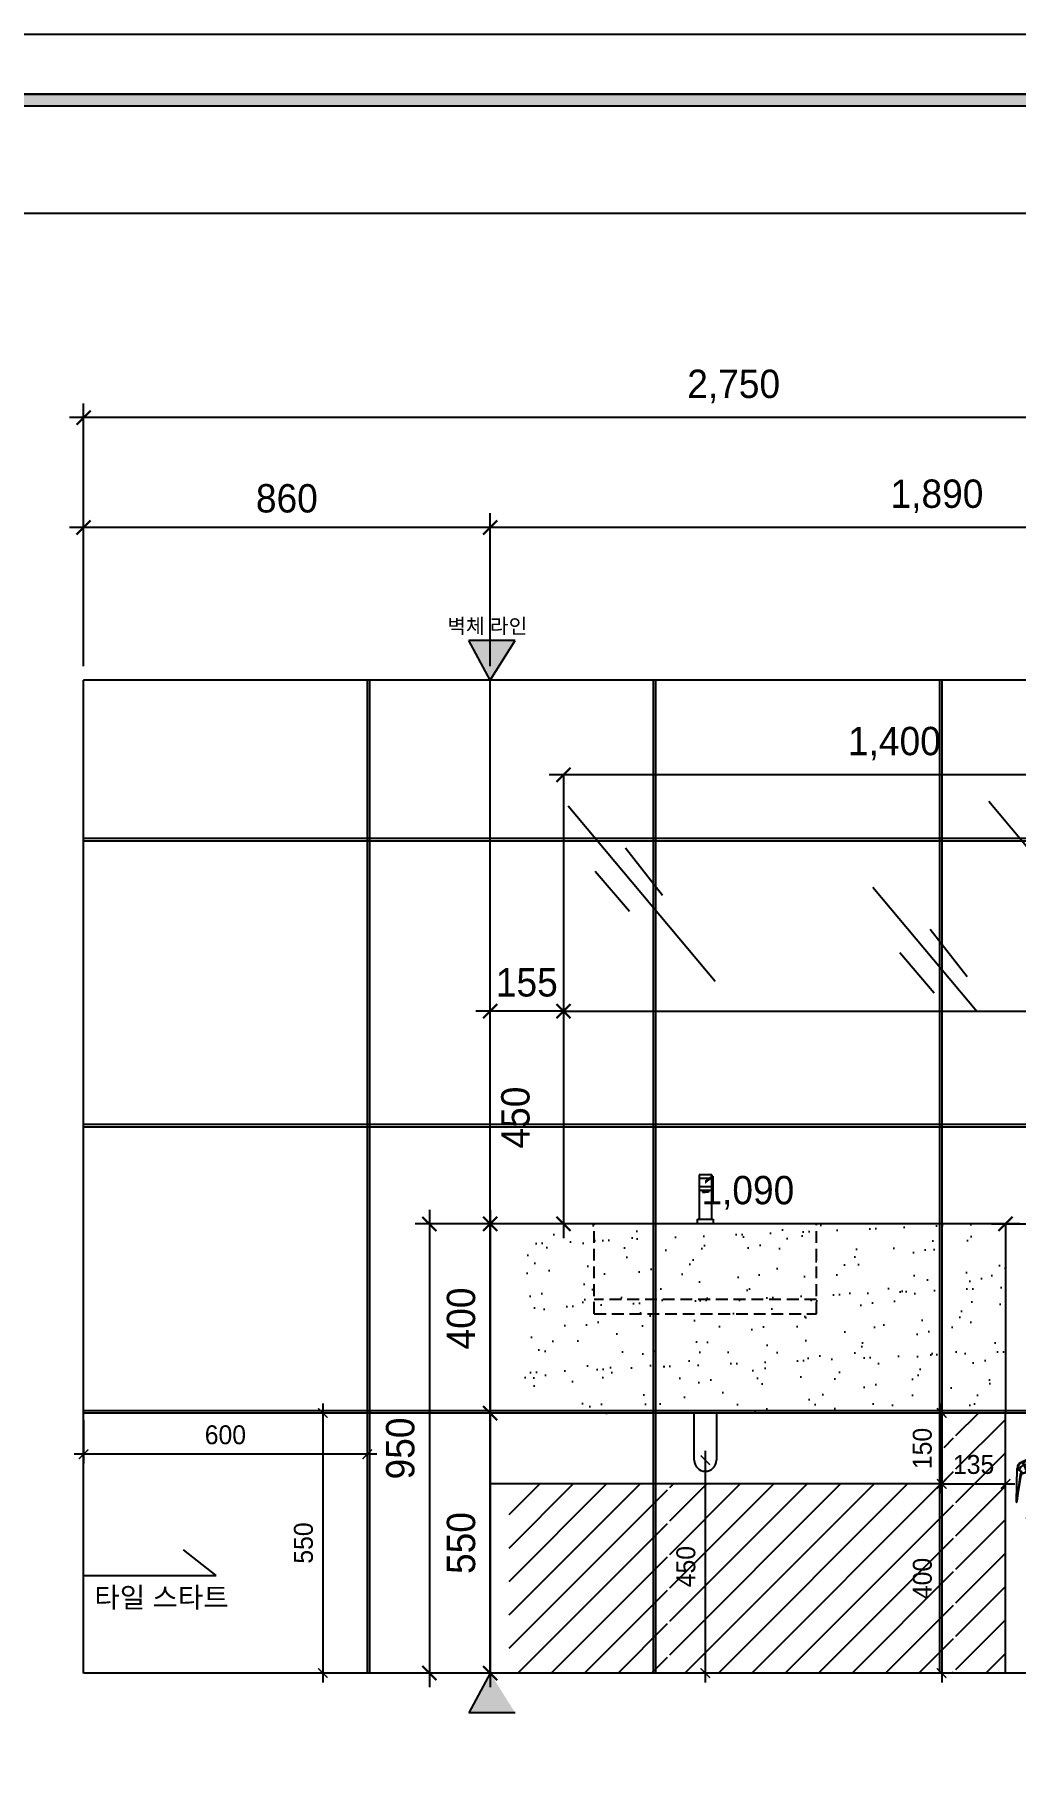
# Model space of a CAD drawing. Header units: millimetres. Extents: x 217202 to 745838, y -6815 to 171372.
# Drawn here: x 342157 to 344231, y 23371 to 27032 of the extents above; entities that cross this region are included whole.
import ezdxf
from ezdxf.enums import TextEntityAlignment as Align

# ---------------------------------------------------------------- set-up
doc = ezdxf.new("R2010")
doc.units = ezdxf.units.MM
doc.header["$PDMODE"] = 3
doc.linetypes.add('DASHED', pattern=[0.75, 0.5, -0.25])
doc.layers.get('DEFPOINTS').update_dxf_attribs({"color": 248})
for name, color, linetype in [('03-WAL NEW', 3, 'Continuous'), ('06-FUR', 6, 'Continuous'), ('C-WALL1', 2, 'Continuous'), ('CO-BATH', 6, 'Continuous'), ('FORM(YOURNAME)-1', 1, 'Continuous'), ('FORM(YOURNAME)-11', 1, 'Continuous'), ('TOILET-1', 6, 'Continuous')]:
    doc.layers.add(name, color=color, linetype=linetype)
doc.styles.add('HY 울릉도 L', font='')
doc.styles.add('YOURNAME', font='HY울릉도M.TTF')
doc.styles.add('코레일둥고', font='Korail_Round_Gothic_Medium.ttf')
doc.styles.get('HY 울릉도 L').set_extended_font_data('HY울릉도L')
doc.dimstyles.new('30', dxfattribs={"dimscale": 30, "dimtxt": 2, "dimasz": 1, "dimexe": 1, "dimexo": 1, "dimgap": 1, "dimtad": 1, "dimdec": 0, "dimrnd": 0.05, "dimdsep": 46, "dimlunit": 6, "dimtxsty": 'HY 울릉도 L', "dimblk": 'ARCHTICK', "dimcen": 2.5, "dimdle": 1, "dimclrd": 133, "dimclre": 133, "dimclrt": 30, "dimadec": 0, "dimazin": 0, "dimtfac": 1, "dimtdec": 0, "dimtix": 1, "dimtmove": 2, "dimatfit": 3, "dimldrblk": 'ARCHTICK', "dimfxl": 1, "dimlwd": -1, "dimlwe": -1, "dimarcsym": 0})

# ---------------------------------------------------------------- blocks, each defined once
blk = doc.blocks.new('FORM-ELEVATION')
at = {"layer": 'FORM(YOURNAME)-11'}
h = blk.add_hatch(color=256, dxfattribs=at)
h.dxf.hatch_style = 1
h.paths.add_polyline_path([(-10309, 35708), (71691, 35708), (71691, 35508), (-10309, 35508)])
h.paths.add_polyline_path([(-10309, -21492), (71691, -21492), (71691, -21692), (-10309, -21692)])
at = {"layer": 'DEFPOINTS', "color": 158}
for points in [[(-10309, -21692), (71691, -21692), (71691, 35708), (-10309, 35708)], [(-8309, 33708), (61071, 33708), (61071, -19692), (-8309, -19692)]]:
    blk.add_lwpolyline(points, close=True, dxfattribs=at)
at = {"layer": 'FORM(YOURNAME)-11', "color": 250}
blk.add_lwpolyline([(-11309, -22692), (72691, -22692), (72691, 36708), (-11309, 36708)], close=True, dxfattribs=at)
at = {"layer": 'FORM(YOURNAME)-11'}
blk.add_lwpolyline([(-10309, 35708), (71691, 35708), (71691, 35508), (-10309, 35508)], close=True, dxfattribs=at)
at = {"layer": 'FORM(YOURNAME)-11', "color": 3, "style": 'YOURNAME'}
for tag, height, p in [('1', 450, (71041, -1219)), ('2', 450, (71041, -1863)), ('3', 450, (71041, -3150)), ('4', 450, (71041, -5081)), ('5', 515, (71041, -7398)), ('6', 515, (71041, -9650)), ('7', 515, (71041, -11903)), ('8', 515, (71041, -14155)), ('9', 515, (71041, -16408)), ('10', 515, (66791, -18596)), ('11', 515, (71041, -18660)), ('12', 515, (66791, -20848)), ('13', 515, (71041, -20848))]:
    blk.add_attdef(tag, text='', height=height, dxfattribs=at).set_placement(p, align=Align.MIDDLE_RIGHT)
blk = doc.blocks.new('_ArchTick')
at = {"color": 0, "linetype": 'ByBlock', "const_width": 0.15}
blk.add_lwpolyline([(-0.5, -0.5), (0.5, 0.5)], dxfattribs=at)
blk = doc.blocks.new('*D733')
at = {"layer": '06-FUR', "color": 133, "transparency": 16777216}
for p, q in [((342260.1, 25696.2), (342260.1, 26019.4)), ((343120.1, 25696.2), (343120.1, 26019.4)), ((343150.1, 25989.4), (342230.1, 25989.4))]:
    blk.add_line(p, q, dxfattribs=at)
at = {"layer": 'DEFPOINTS', "color": 0, "transparency": 16777216}
for p in [(342260.1, 25989.4), (342260.1, 25666.2), (343120.1, 25666.2)]:
    blk.add_point(p, dxfattribs=at)
at = {"layer": '06-FUR', "color": 133, "transparency": 16777216, "xscale": 30, "yscale": 30, "zscale": 30, "rotation": 180}
blk.add_blockref('_ArchTick', (342260.1, 25989.4), dxfattribs=at)
at = {"layer": '06-FUR', "color": 133, "transparency": 16777216, "xscale": 30, "yscale": 30, "zscale": 30}
blk.add_blockref('_ArchTick', (343120.1, 25989.4), dxfattribs=at)
at = {"layer": '06-FUR', "color": 30, "transparency": 16777216, "insert": (342690.1, 26050.7), "char_height": 60, "attachment_point": 5, "style": 'HY 울릉도 L'}
blk.add_mtext('860', dxfattribs=at)
blk = doc.blocks.new('*D734')
at = {"layer": '06-FUR', "color": 133, "transparency": 16777216}
for p, q in [((343120.1, 25696.2), (343120.1, 26019.4)), ((345010.1, 25696.2), (345010.1, 26019.4)), ((345040.1, 25989.4), (343090.1, 25989.4))]:
    blk.add_line(p, q, dxfattribs=at)
at = {"layer": 'DEFPOINTS', "color": 0, "transparency": 16777216}
for p in [(343120.1, 25989.4), (343120.1, 25666.2), (345010.1, 25666.2)]:
    blk.add_point(p, dxfattribs=at)
at = {"layer": '06-FUR', "color": 133, "transparency": 16777216, "xscale": 30, "yscale": 30, "zscale": 30, "rotation": 180}
blk.add_blockref('_ArchTick', (343120.1, 25989.4), dxfattribs=at)
at = {"layer": '06-FUR', "color": 133, "transparency": 16777216, "xscale": 30, "yscale": 30, "zscale": 30}
blk.add_blockref('_ArchTick', (345010.1, 25989.4), dxfattribs=at)
at = {"layer": '06-FUR', "color": 30, "transparency": 16777216, "insert": (344065.1, 26055.3), "char_height": 60, "attachment_point": 5, "style": 'HY 울릉도 L'}
blk.add_mtext('1,890', dxfattribs=at)
blk = doc.blocks.new('*D735')
at = {"layer": '06-FUR', "color": 133, "transparency": 16777216}
for p, q in [((342260.1, 25696.2), (342260.1, 26251.7)), ((345010.1, 25696.2), (345010.1, 26251.7)), ((345040.1, 26221.7), (342230.1, 26221.7))]:
    blk.add_line(p, q, dxfattribs=at)
at = {"layer": 'DEFPOINTS', "color": 0, "transparency": 16777216}
for p in [(342260.1, 26221.7), (342260.1, 25666.2), (345010.1, 25666.2)]:
    blk.add_point(p, dxfattribs=at)
at = {"layer": '06-FUR', "color": 133, "transparency": 16777216, "xscale": 30, "yscale": 30, "zscale": 30, "rotation": 180}
blk.add_blockref('_ArchTick', (342260.1, 26221.7), dxfattribs=at)
at = {"layer": '06-FUR', "color": 133, "transparency": 16777216, "xscale": 30, "yscale": 30, "zscale": 30}
blk.add_blockref('_ArchTick', (345010.1, 26221.7), dxfattribs=at)
at = {"layer": '06-FUR', "color": 30, "transparency": 16777216, "insert": (343635.1, 26287.7), "char_height": 60, "attachment_point": 5, "style": 'HY 울릉도 L'}
blk.add_mtext('2,750', dxfattribs=at)
blk = doc.blocks.new('*D730')
at = {"layer": '06-FUR', "color": 133, "transparency": 16777216}
for p, q in [((343120.1, 24546.2), (343120.1, 24086.2)), ((343150.1, 24516.2), (343150.1, 24516.2)), ((343150.1, 24116.2), (343150.1, 24116.2))]:
    blk.add_line(p, q, dxfattribs=at)
at = {"layer": 'DEFPOINTS', "color": 0, "transparency": 16777216}
for p in [(343120.1, 24516.2), (343120.1, 24116.2), (343120.1, 24116.2)]:
    blk.add_point(p, dxfattribs=at)
at = {"layer": '06-FUR', "color": 133, "transparency": 16777216, "xscale": 30, "yscale": 30, "zscale": 30}
for p, rotation in [((343120.1, 24516.2), 90), ((343120.1, 24116.2), 270)]:
    blk.add_blockref('_ArchTick', p, dxfattribs=dict(at, rotation=rotation))
at = {"layer": '06-FUR', "color": 30, "transparency": 16777216, "insert": (343058.8, 24316.2), "char_height": 60, "attachment_point": 5, "rotation": 90, "style": 'HY 울릉도 L'}
blk.add_mtext('400', dxfattribs=at)
blk = doc.blocks.new('*D729')
at = {"layer": '06-FUR', "color": 133, "transparency": 16777216}
blk.add_line((344240.1, 24516.2), (343090.1, 24516.2), dxfattribs=at)
at = {"layer": 'DEFPOINTS', "color": 0, "transparency": 16777216}
for p in [(343120.1, 24516.2), (343120.1, 24516.2), (344210.1, 24516.2)]:
    blk.add_point(p, dxfattribs=at)
at = {"layer": '06-FUR', "color": 133, "transparency": 16777216, "xscale": 30, "yscale": 30, "zscale": 30, "rotation": 180}
blk.add_blockref('_ArchTick', (343120.1, 24516.2), dxfattribs=at)
at = {"layer": '06-FUR', "color": 133, "transparency": 16777216, "xscale": 30, "yscale": 30, "zscale": 30}
blk.add_blockref('_ArchTick', (344210.1, 24516.2), dxfattribs=at)
at = {"layer": '06-FUR', "color": 30, "transparency": 16777216, "insert": (343665.1, 24582.2), "char_height": 60, "attachment_point": 5, "style": 'HY 울릉도 L'}
blk.add_mtext('1,090', dxfattribs=at)
blk = doc.blocks.new('*D741')
at = {"layer": '06-FUR', "color": 133, "transparency": 16777216}
for p, q in [((342991.6, 24546.2), (342991.6, 23536.2)), ((343090.1, 24516.2), (342961.6, 24516.2)), ((343112.6, 23566.2), (342961.6, 23566.2))]:
    blk.add_line(p, q, dxfattribs=at)
at = {"layer": 'DEFPOINTS', "color": 0, "transparency": 16777216}
for p in [(343120.1, 24516.2), (342991.6, 23566.2), (343142.6, 23566.2)]:
    blk.add_point(p, dxfattribs=at)
at = {"layer": '06-FUR', "color": 133, "transparency": 16777216, "xscale": 30, "yscale": 30, "zscale": 30}
for p, rotation in [((342991.6, 24516.2), 90), ((342991.6, 23566.2), 270)]:
    blk.add_blockref('_ArchTick', p, dxfattribs=dict(at, rotation=rotation))
at = {"layer": '06-FUR', "color": 30, "transparency": 16777216, "insert": (342930.3, 24041.2), "char_height": 60, "attachment_point": 5, "rotation": 90, "style": 'HY 울릉도 L'}
blk.add_mtext('950', dxfattribs=at)
blk = doc.blocks.new('*D742')
at = {"layer": '06-FUR', "color": 133, "transparency": 16777216}
for p, q in [((343120.1, 24146.2), (343120.1, 23536.2)), ((343150.1, 24116.2), (343150.1, 24116.2)), ((343150.1, 23566.2), (343150.1, 23566.2))]:
    blk.add_line(p, q, dxfattribs=at)
at = {"layer": 'DEFPOINTS', "color": 0, "transparency": 16777216}
for p in [(343120.1, 24116.2), (343120.1, 23566.2), (343120.1, 23566.2)]:
    blk.add_point(p, dxfattribs=at)
at = {"layer": '06-FUR', "color": 133, "transparency": 16777216, "xscale": 30, "yscale": 30, "zscale": 30}
for p, rotation in [((343120.1, 24116.2), 90), ((343120.1, 23566.2), 270)]:
    blk.add_blockref('_ArchTick', p, dxfattribs=dict(at, rotation=rotation))
at = {"layer": '06-FUR', "color": 30, "transparency": 16777216, "insert": (343058.8, 23841.2), "char_height": 60, "attachment_point": 5, "rotation": 90, "style": 'HY 울릉도 L'}
blk.add_mtext('550', dxfattribs=at)
blk = doc.blocks.new('*D740')
at = {"layer": '06-FUR', "color": 133, "transparency": 16777216}
for p, q in [((343275.1, 24996.2), (343275.1, 24486.2)), ((343305.1, 24966.2), (343305.1, 24966.2)), ((343275.1, 24516.2), (343245.1, 24516.2))]:
    blk.add_line(p, q, dxfattribs=at)
at = {"layer": 'DEFPOINTS', "color": 0, "transparency": 16777216}
for p in [(343275.1, 24966.2), (343275.1, 24516.2), (343305.1, 24516.2)]:
    blk.add_point(p, dxfattribs=at)
at = {"layer": '06-FUR', "color": 133, "transparency": 16777216, "xscale": 30, "yscale": 30, "zscale": 30}
for p, rotation in [((343275.1, 24966.2), 90), ((343275.1, 24516.2), 270)]:
    blk.add_blockref('_ArchTick', p, dxfattribs=dict(at, rotation=rotation))
at = {"layer": '06-FUR', "color": 30, "transparency": 16777216, "insert": (343173.8, 24741.2), "char_height": 60, "attachment_point": 5, "rotation": 90, "style": 'HY 울릉도 L'}
blk.add_mtext('450', dxfattribs=at)
blk = doc.blocks.new('*D736')
at = {"layer": '06-FUR', "color": 133, "transparency": 16777216}
for p, q in [((343120.1, 24966.2), (343090.1, 24966.2)), ((343275.1, 24966.2), (343120.1, 24966.2)), ((343275.1, 24966.2), (343305.1, 24966.2))]:
    blk.add_line(p, q, dxfattribs=at)
at = {"layer": 'DEFPOINTS', "color": 0, "transparency": 16777216}
for p in [(343120.1, 24966.2), (343120.1, 24966.2), (343275.1, 24966.2)]:
    blk.add_point(p, dxfattribs=at)
at = {"layer": '06-FUR', "color": 133, "transparency": 16777216, "xscale": 30, "yscale": 30, "zscale": 30}
blk.add_blockref('_ArchTick', (343120.1, 24966.2), dxfattribs=at)
at = {"layer": '06-FUR', "color": 133, "transparency": 16777216, "xscale": 30, "yscale": 30, "zscale": 30, "rotation": 180}
blk.add_blockref('_ArchTick', (343275.1, 24966.2), dxfattribs=at)
at = {"layer": '06-FUR', "color": 30, "transparency": 16777216, "insert": (343197.6, 25026.8), "char_height": 60, "attachment_point": 5, "style": 'HY 울릉도 L'}
blk.add_mtext('155', dxfattribs=at)
blk = doc.blocks.new('*D745')
at = {"layer": 'DEFPOINTS', "color": 0, "transparency": 16777216}
for p in [(342766.2, 24116.2), (342766.2, 23566.2), (342766.2, 23566.2)]:
    blk.add_point(p, dxfattribs=at)
at = {"layer": 'TOILET-1', "color": 133, "transparency": 16777216}
blk.add_line((342766.2, 24136.2), (342766.2, 23546.2), dxfattribs=at)
at = {"layer": 'TOILET-1', "color": 30, "true_color": 0xeb7024, "transparency": 16777216}
for p, q in [((342786.2, 24116.2), (342786.2, 24116.2)), ((342786.2, 23566.2), (342786.2, 23566.2))]:
    blk.add_line(p, q, dxfattribs=at)
at = {"layer": 'TOILET-1', "color": 133, "transparency": 16777216, "xscale": 20, "yscale": 20, "zscale": 20}
for p, rotation in [((342766.2, 24116.2), 90), ((342766.2, 23566.2), 270)]:
    blk.add_blockref('_ArchTick', p, dxfattribs=dict(at, rotation=rotation))
at = {"layer": 'TOILET-1', "color": 30, "true_color": 0xeb7024, "transparency": 16777216, "insert": (342725.4, 23841.2), "char_height": 40, "attachment_point": 5, "rotation": 90, "style": 'HY 울릉도 L'}
blk.add_mtext('550', dxfattribs=at)
blk = doc.blocks.new('*D746')
at = {"layer": '06-FUR', "color": 30, "true_color": 0xeb7024, "transparency": 16777216}
for p, q in [((342260.1, 24101.2), (342260.1, 24009.1)), ((342860.1, 24088.3), (342860.1, 24009.1))]:
    blk.add_line(p, q, dxfattribs=at)
at = {"layer": '06-FUR', "color": 133, "transparency": 16777216}
blk.add_line((342880.1, 24029.1), (342240.1, 24029.1), dxfattribs=at)
at = {"layer": 'DEFPOINTS', "color": 0, "transparency": 16777216}
for p in [(342260.1, 24121.2), (342860.1, 24108.3), (342260.1, 24029.1)]:
    blk.add_point(p, dxfattribs=at)
at = {"layer": '06-FUR', "color": 133, "transparency": 16777216, "xscale": 20, "yscale": 20, "zscale": 20, "rotation": 180}
blk.add_blockref('_ArchTick', (342260.1, 24029.1), dxfattribs=at)
at = {"layer": '06-FUR', "color": 133, "transparency": 16777216, "xscale": 20, "yscale": 20, "zscale": 20}
blk.add_blockref('_ArchTick', (342860.1, 24029.1), dxfattribs=at)
at = {"layer": '06-FUR', "color": 30, "true_color": 0xeb7024, "transparency": 16777216, "insert": (342560.1, 24069.9), "char_height": 40, "attachment_point": 5, "style": 'HY 울릉도 L'}
blk.add_mtext('600', dxfattribs=at)
blk = doc.blocks.new('A-010')
at = {"layer": 'CO-BATH'}
for p, q in [((-239.6, 182.8), (-240.4, 179.9)), ((-213.1, 172), (-240.4, 179.9)), ((-212.2, 174.9), (-239.6, 182.8)), ((-212, 175.9), (-239.3, 183.7)), ((-238.8, 182.5), (-238.5, 183.5)), ((-210.6, 180.7), (-237.9, 188.5)), ((-213.1, 175.1), (-212.8, 176.1)), ((-212.2, 174.9), (-213.1, 172)), ((-109.3, 121.4), (-213.1, 172)), ((-128.7, 190.7), (-28.5, 126.7)), ((8.6, 130.6), (-127.4, 194)), ((-260.6, 138.9), (-260.3, 143.4)), ((-226.4, 128.7), (-260.6, 138.9)), ((-224.6, 133.1), (-260.3, 143.4)), ((-224.6, 133.1), (-226.4, 128.7)), ((-126.8, 85.4), (-224.6, 133.1)), ((-124.2, 86.4), (-108.4, 118.7)), ((-123.3, 85.9), (-107.5, 118.3)), ((-38.2, 42.2), (-122.3, 83.2)), ((-33.3, 84.3), (-104.8, 119.2)), ((-25.4, 92.1), (-25.6, 87.7)), ((-25.2, 98.7), (-25, 105)), ((22.4, 95), (-22.4, 95)), ((-18.8, 96.8), (-20.5, 96.2)), ((-8.4, 97.4), (-15.4, 97.4)), ((-4.9, 96.8), (-3.3, 96.2)), ((0.2, 95.6), (21.1, 95.6)), ((25.2, 98.7), (25, 105)), ((25.4, 92.1), (27.5, 26.7)), ((-27.8, 15.7), (-28.3, 0)), ((-28.3, 0), (28.3, 0)), ((-24.5, 23.6), (-24.8, 18.6)), ((-24.8, 18.6), (24.8, 18.6)), ((-24.5, 23.6), (24.5, 23.6)), ((24.5, 23.6), (24.8, 18.6)), ((28.3, 0), (27.8, 15.7))]:
    blk.add_line(p, q, dxfattribs=at)
at = {"layer": 'CO-BATH', "color": 251}
for p, q in [((-215.6, 164.4), (-220.3, 145.6)), ((-116.3, 107), (-217.6, 156.4)), ((-112.8, 114.2), (-215.6, 164.4)), ((-110.6, 118.7), (-214.4, 169.3)), ((-109.7, 120.5), (-213.5, 171.1)), ((-21.4, 128), (-128.4, 191.4)), ((-126.4, 86.3), (-224.2, 134)), ((-125.5, 88.1), (-223.3, 135.8)), ((-123.3, 92.6), (-221.1, 140.3)), ((-123.4, 85.4), (-124.5, 85.9)), ((-37.8, 43.1), (-121.9, 84.1)), ((-36.9, 44.9), (-121, 85.9)), ((-34.7, 49.4), (-118.8, 90.4)), ((-40.3, 70), (-111.8, 104.8)), ((-36.8, 77.1), (-108.3, 112)), ((-107.1, 118.8), (-108.2, 119.3)), ((-34.6, 81.6), (-106.1, 116.5)), ((-33.8, 83.4), (-105.2, 118.3)), ((-27.4, 85), (-34.7, 85)), ((-34.7, 85), (-27.4, 85)), ((-28.7, 78.3), (-30.5, 42.9)), ((9.1, 93.5), (9.1, 23.6)), ((21.1, 91.5), (21.6, 26.6)), ((22.2, 98.9), (22, 104.9)), ((23.9, 90.6), (25.2, 26.4)), ((24.2, 98.7), (24, 105)), ((-25.8, 15), (-26.3, 0)), ((-24.3, 23.6), (-24.3, 18.6)), ((-23.8, 23.6), (-23.8, 18.6)), ((-22.8, 23.6), (-22.8, 18.6)), ((-20.8, 23.6), (-20.8, 18.6)), ((-17.7, 14.4), (-18.2, 0)), ((-17.8, 23.6), (-17.8, 18.6)), ((-13.8, 23.6), (-13.8, 18.6)), ((-8.8, 23.6), (-8.8, 18.6)), ((0.8, 23.6), (0.8, 18.6)), ((8.8, 23.6), (8.8, 18.6)), ((9.2, 18.6), (9.1, 0)), ((13.8, 23.6), (13.8, 18.6)), ((17.8, 23.6), (17.8, 18.6)), ((20.8, 23.6), (20.8, 18.6)), ((21.3, 14.1), (21.7, 0)), ((22.8, 23.6), (22.8, 18.6)), ((23.8, 23.6), (23.8, 18.6)), ((24.3, 23.6), (24.3, 18.6)), ((25.6, 15.1), (26.1, 0))]:
    blk.add_line(p, q, dxfattribs=at)
at = {"layer": 'CO-BATH'}
for centre, radius, start, end in [((-230.5, 153), 31.3, 159.88196, 197.71284), ((-236.3, 155.2), 25, 99.37982, 160.15404), ((-234.3, 184.9), 5.12, 134.64434, 193.13831), ((-215.6, 179.5), 5.12, 314.64434, 13.13831), ((-128.1, 192.4), 1.75, 65, 250.3264), ((-125.9, 87.2), 2, 244, 334), ((-121.5, 85), 2, 154, 244), ((-110.2, 119.6), 2, 334, 64), ((-105.7, 117.4), 2, 64, 154), ((-30.9, 89.3), 5.55, 243.72218, 343.02025), ((-35.4, 116), 12.7, 2.69349, 57.41153), ((-22.4, 92), 3, 90, 178.18311), ((-22.2, 98.6), 3, 178.18311, 258.38321), ((0, 105), 25, 154.38376, 180), ((-22.1, 116.3), 0.686, 154.93574, 299.76069), ((-23.9, 105.6), 10, 276.35514, 290.13188), ((-15.4, 87.4), 10, 90, 110.13188), ((-8.4, 87.4), 10, 69.86812, 90), ((0.2, 105.6), 10, 249.86812, 270), ((7.5, 128.3), 2.57, 352.31561, 63.76258), ((0, 105), 25, 0, 66.4195), ((22.2, 98.6), 3, 270, 1.81689), ((22.4, 92), 3, 1.81689, 90), ((-46.5, 25.1), 19, 3.99488, 64), ((-24.8, 15.6), 3, 90, 178.18311), ((-24.4, 26.8), 3.21, 182.62947, 268.43842), ((24.5, 26.6), 3, 270, 1.81689), ((24.8, 15.6), 3, 1.81689, 90)]:
    blk.add_arc(centre, radius, start, end, dxfattribs=at)
at = {"layer": 'CO-BATH', "color": 251}
for centre, radius, start, end in [((-233.3, 153.5), 27.4, 158.85053, 202.5299), ((-236, 155), 24.4, 95.51636, 159.94311), ((-233.3, 153.5), 25.5, 158.82659, 206.18495), ((-233.8, 153.5), 25, 93.32957, 158.29837), ((-207.2, 144.5), 40.4, 125.91753, 186.80027), ((-127.6, 192.7), 1.47, 102.36231, 239.31989), ((28.3, 103), 51, 165.13795, 188.17913), ((-18.5, 110.2), 6.42, 70.39341, 119.76069), ((-28.4, 117.1), 12.9, 355.51828, 57.31643), ((-15.4, 118.8), 2.8, 250.39341, 330.69881), ((5.6, 107), 21.4, 78.20975, 150.69881), ((-17.2, 101.2), 26.8, 347.96097, 64), ((0, 105), 22, 0, 95.62482), ((0, 105), 24, 0, 76.77029), ((2.5, 93.4), 6.61, 0.89175, 14.71022), ((16, 91.5), 5.1, 0.17587, 43.85297), ((17.1, 100.1), 5.19, 306.24312, 347.50486), ((20.7, 99.2), 3.58, 277.51433, 352.25514), ((19.3, 91.1), 4.63, 354.15226, 58.18926), ((-19.4, 14.3), 6.43, 138.3034, 173.58963), ((-7, 14.2), 10.7, 155.55402, 178.83936), ((17, 26.6), 4.63, 319.84508, 0.41225), ((12.3, 14.7), 9.03, 356.17075, 25.83342), ((22.3, 26.4), 2.82, 278.46881, 1.09158), ((22, 15.2), 3.62, 359.21751, 71.52516)]:
    blk.add_arc(centre, radius, start, end, dxfattribs=at)
blk = doc.blocks.new('*D758')
at = {"layer": '06-FUR', "color": 133, "transparency": 16777216}
for p, q in [((344075.1, 23986.2), (344075.1, 23546.2)), ((344095.1, 23966.2), (344095.1, 23966.2)), ((344060.1, 23566.2), (344055.1, 23566.2))]:
    blk.add_line(p, q, dxfattribs=at)
at = {"layer": 'DEFPOINTS', "color": 0, "transparency": 16777216}
for p in [(344075.1, 23966.2), (344075.1, 23566.2), (344080.1, 23566.2)]:
    blk.add_point(p, dxfattribs=at)
at = {"layer": '06-FUR', "color": 133, "transparency": 16777216, "xscale": 20, "yscale": 20, "zscale": 20}
for p, rotation in [((344075.1, 23966.2), 90), ((344075.1, 23566.2), 270)]:
    blk.add_blockref('_ArchTick', p, dxfattribs=dict(at, rotation=rotation))
at = {"layer": '06-FUR', "color": 30, "transparency": 16777216, "insert": (344034.3, 23766.2), "char_height": 40, "attachment_point": 5, "rotation": 90, "style": 'HY 울릉도 L'}
blk.add_mtext('400', dxfattribs=at)
blk = doc.blocks.new('*D759')
at = {"layer": '06-FUR', "color": 133, "transparency": 16777216}
for p, q in [((344075.1, 23946.2), (344075.1, 24136.2)), ((344095.1, 24116.2), (344095.1, 24116.2)), ((344095.1, 23966.2), (344095.1, 23966.2))]:
    blk.add_line(p, q, dxfattribs=at)
at = {"layer": 'DEFPOINTS', "color": 0, "transparency": 16777216}
for p in [(344075.1, 24116.2), (344075.1, 24116.2), (344075.1, 23966.2)]:
    blk.add_point(p, dxfattribs=at)
at = {"layer": '06-FUR', "color": 133, "transparency": 16777216, "xscale": 20, "yscale": 20, "zscale": 20}
for p, rotation in [((344075.1, 24116.2), 90), ((344075.1, 23966.2), 270)]:
    blk.add_blockref('_ArchTick', p, dxfattribs=dict(at, rotation=rotation))
at = {"layer": '06-FUR', "color": 30, "transparency": 16777216, "insert": (344034.2, 24041.2), "char_height": 40, "attachment_point": 5, "rotation": 90, "style": 'HY 울릉도 L'}
blk.add_mtext('150', dxfattribs=at)
blk = doc.blocks.new('*D760')
at = {"layer": '06-FUR', "color": 133, "transparency": 16777216}
for p, q in [((344075.1, 23966.2), (344055.1, 23966.2)), ((344075.1, 23966.2), (344210.1, 23966.2)), ((344210.1, 23966.2), (344230.1, 23966.2))]:
    blk.add_line(p, q, dxfattribs=at)
at = {"layer": 'DEFPOINTS', "color": 0, "transparency": 16777216}
for p in [(344075.1, 23966.2), (344210.1, 23966.2), (344210.1, 23966.2)]:
    blk.add_point(p, dxfattribs=at)
at = {"layer": '06-FUR', "color": 133, "transparency": 16777216, "xscale": 20, "yscale": 20, "zscale": 20}
blk.add_blockref('_ArchTick', (344075.1, 23966.2), dxfattribs=at)
at = {"layer": '06-FUR', "color": 133, "transparency": 16777216, "xscale": 20, "yscale": 20, "zscale": 20, "rotation": 180}
blk.add_blockref('_ArchTick', (344210.1, 23966.2), dxfattribs=at)
at = {"layer": '06-FUR', "color": 30, "transparency": 16777216, "insert": (344142.6, 24007.1), "char_height": 40, "attachment_point": 5, "style": 'HY 울릉도 L'}
blk.add_mtext('135', dxfattribs=at)
blk = doc.blocks.new('*D772')
at = {"layer": '06-FUR', "color": 133, "transparency": 16777216}
for p, q in [((343575.1, 24036.5), (343575.1, 23546.2)), ((343595.1, 24016.5), (343595.1, 24016.5)), ((343595.1, 23566.2), (343595.1, 23566.2))]:
    blk.add_line(p, q, dxfattribs=at)
at = {"layer": 'DEFPOINTS', "color": 0, "transparency": 16777216}
for p in [(343575.1, 24016.5), (343575.1, 23566.2), (343575.1, 23566.2)]:
    blk.add_point(p, dxfattribs=at)
at = {"layer": '06-FUR', "color": 133, "transparency": 16777216, "xscale": 20, "yscale": 20, "zscale": 20}
for p, rotation in [((343575.1, 24016.5), 90), ((343575.1, 23566.2), 270)]:
    blk.add_blockref('_ArchTick', p, dxfattribs=dict(at, rotation=rotation))
at = {"layer": '06-FUR', "color": 30, "transparency": 16777216, "insert": (343534.2, 23791.3), "char_height": 40, "attachment_point": 5, "rotation": 90, "style": 'HY 울릉도 L'}
blk.add_mtext('450', dxfattribs=at)
blk = doc.blocks.new('*D781')
at = {"layer": '06-FUR', "color": 133, "transparency": 16777216}
blk.add_line((344705.1, 25466.2), (343245.1, 25466.2), dxfattribs=at)
at = {"layer": 'DEFPOINTS', "color": 0, "transparency": 16777216}
for p in [(343275.1, 25466.2), (343275.1, 25466.2), (344675.1, 25466.2)]:
    blk.add_point(p, dxfattribs=at)
at = {"layer": '06-FUR', "color": 133, "transparency": 16777216, "xscale": 30, "yscale": 30, "zscale": 30, "rotation": 180}
blk.add_blockref('_ArchTick', (343275.1, 25466.2), dxfattribs=at)
at = {"layer": '06-FUR', "color": 133, "transparency": 16777216, "xscale": 30, "yscale": 30, "zscale": 30}
blk.add_blockref('_ArchTick', (344675.1, 25466.2), dxfattribs=at)
at = {"layer": '06-FUR', "color": 30, "transparency": 16777216, "insert": (343975.1, 25532.1), "char_height": 60, "attachment_point": 5, "style": 'HY 울릉도 L'}
blk.add_mtext('1,400', dxfattribs=at)
blk = doc.blocks.new('*D785')
at = {"layer": '06-FUR', "color": 133, "transparency": 16777216}
for p, q in [((344860.1, 24524.1), (344860.1, 24546.2)), ((344180.1, 24516.2), (344890.1, 24516.2))]:
    blk.add_line(p, q, dxfattribs=at)
at = {"layer": 'DEFPOINTS', "color": 0, "transparency": 16777216}
for p in [(344210.1, 24516.2), (344860.1, 24516.2), (344860.1, 24494.1)]:
    blk.add_point(p, dxfattribs=at)
at = {"layer": '06-FUR', "color": 133, "transparency": 16777216, "xscale": 30, "yscale": 30, "zscale": 30, "rotation": 180}
blk.add_blockref('_ArchTick', (344210.1, 24516.2), dxfattribs=at)
at = {"layer": '06-FUR', "color": 133, "transparency": 16777216, "xscale": 30, "yscale": 30, "zscale": 30}
blk.add_blockref('_ArchTick', (344860.1, 24516.2), dxfattribs=at)
at = {"layer": '06-FUR', "color": 30, "transparency": 16777216, "insert": (344535.1, 24577.5), "char_height": 60, "attachment_point": 5, "style": 'HY 울릉도 L'}
blk.add_mtext('650', dxfattribs=at)

msp = doc.modelspace()

# ---------------------------------------------------------------- hatches: boundary and pattern name
at = {"layer": '03-WAL NEW'}
h = msp.add_hatch(dxfattribs=at)
h.set_pattern_fill('AR-SAND', color=8, scale=2, angle=45)
h.paths.add_polyline_path([(344100.1, 24516.2), (343810.1, 24516.2), (343810.1, 24326.2), (343500.1, 24326.2), (343500.1, 24116.2), (344100.1, 24116.2)])
h.paths.add_polyline_path([(344210.1, 24516.2), (344190.1, 24516.2), (344105.1, 24516.2), (344105.1, 24116.2), (344210.1, 24116.2)])
h.paths.add_polyline_path([(343495.1, 24326.2), (343340.1, 24326.2), (343340.1, 24516.2), (343190.1, 24516.2), (343190.1, 24186.2), (343190.1, 24116.2), (343495.1, 24116.2)])
h.paths.add_polyline_path([(343810.1, 24516.2), (343500.1, 24516.2), (343500.1, 24356.2), (343810.1, 24356.2)], flags=17)
h.paths.add_polyline_path([(343495.1, 24516.2), (343340.1, 24516.2), (343340.1, 24356.2), (343495.1, 24356.2)], flags=17)
h.paths.add_polyline_path([(343495.1, 24356.2), (343340.1, 24356.2), (343340.1, 24326.2), (343495.1, 24326.2)], flags=17)
h.paths.add_polyline_path([(343810.1, 24356.2), (343500.1, 24356.2), (343500.1, 24326.2), (343810.1, 24326.2)], flags=17)
h = msp.add_hatch(dxfattribs=at)
h.set_pattern_fill('_USER', color=8, scale=50, angle=45, pattern_type=0)
h.set_pattern_definition([(45, (0, 0), (-35.355339, 35.355339), [])])
h.paths.add_polyline_path([(344100.1, 24116.2), (344080.1, 24116.2), (344080.1, 23966.2), (343500.1, 23966.2), (343500.1, 23566.2), (344100.1, 23566.2)])
h.paths.add_polyline_path([(344210.1, 23966.2), (344210.1, 24116.2), (344105.1, 24116.2), (344105.1, 23566.2), (344210.1, 23566.2)])
h.paths.add_polyline_path([(343495.1, 23966.2), (343160.1, 23966.2), (343160.1, 23566.2), (343495.1, 23566.2)])
h.paths.add_polyline_path([(343571.7, 23699.9), (343571.7, 23882.8), (343458.3, 23882.8), (343458.3, 23699.9)], flags=9)
at = {"layer": 'C-WALL1'}
h = msp.add_hatch(color=256, dxfattribs=at)
h.dxf.hatch_style = 1
h.paths.add_polyline_path([(343120.1, 25666.2), (343173.1, 25750.5), (343075.2, 25750.5)])
h = msp.add_hatch(color=256, dxfattribs=at)
h.dxf.hatch_style = 1
h.paths.add_polyline_path([(343120.1, 23566.2), (343173.1, 23481.9), (343075.2, 23481.9)])

# ---------------------------------------------------------------- linework, layer by layer
for p, q in [((343120.1, 25666.2), (343075.2, 25750.5)), ((343173.1, 25750.5), (343075.2, 25750.5)), ((343120.1, 25666.2), (343173.1, 25750.5)), ((342260.1, 23566.2), (342260.1, 25666.2)), ((345010.1, 25666.2), (342260.1, 25666.2)), ((343120.1, 23566.2), (343120.1, 25666.2)), ((343120.1, 24516.2), (343120.1, 24186.2)), ((344190.1, 24516.2), (343120.1, 24516.2)), ((344190.1, 24516.2), (344210.1, 24516.2)), ((344210.1, 24516.2), (344210.1, 24116.2)), ((344210.1, 24116.2), (343120.1, 24116.2)), ((344075.1, 24116.2), (344075.1, 23966.2)), ((344210.1, 24116.2), (344080.1, 24116.2)), ((344210.1, 23966.2), (344210.1, 24116.2)), ((344080.1, 23966.2), (343120.1, 23966.2)), ((344210.1, 23566.2), (344210.1, 23966.2)), ((345010.1, 23566.2), (342260.1, 23566.2)), ((343120.1, 23566.2), (343075.2, 23481.9)), ((343173.1, 23481.9), (343075.2, 23481.9))]:
    msp.add_line(p, q, dxfattribs=at)
at = {"layer": 'C-WALL1', "linetype": 'DASHED', "ltscale": 50}
for p, q in [((343340.1, 24326.2), (343340.1, 24516.2)), ((343810.1, 24326.2), (343810.1, 24516.2)), ((343810.1, 24356.2), (343340.1, 24356.2)), ((343810.1, 24326.2), (343810.1, 24356.2)), ((343340.1, 24326.2), (343810.1, 24326.2))]:
    msp.add_line(p, q, dxfattribs=at)
at = {"layer": 'CO-BATH'}
for p, q in [((343561.9, 24619.9), (343561.9, 24526.2)), ((343589, 24619.9), (343561.9, 24619.9)), ((343589, 24612.5), (343561.9, 24612.5)), ((343589, 24526.2), (343589, 24619.9)), ((343589, 24619.9), (343589, 24612.5)), ((343589, 24594.9), (343561.9, 24594.9)), ((343561.9, 24594.9), (343561.9, 24587.3)), ((343561.9, 24587.3), (343589, 24587.3)), ((343569.2, 24587.3), (343569.2, 24583.4)), ((343569.2, 24583.4), (343574.6, 24583.4)), ((343574.6, 24587.3), (343581.7, 24587.3)), ((343581.7, 24583.4), (343574.6, 24583.4)), ((343581.7, 24587.3), (343581.7, 24583.4)), ((343589, 24587.3), (343589, 24594.9)), ((343558.3, 24516.2), (343558.3, 24526.2)), ((343558.3, 24526.2), (343591.9, 24526.2)), ((343591.9, 24516.2), (343558.3, 24516.2)), ((343561.9, 24526.2), (343589, 24526.2)), ((343591.9, 24526.2), (343591.9, 24516.2))]:
    msp.add_line(p, q, dxfattribs=at)
at = {"layer": 'CO-BATH', "color": 8}
for p, q in [((343551.7, 24016.5), (343551.7, 24116.2)), ((343598.5, 24116.2), (343598.5, 24016.5))]:
    msp.add_line(p, q, dxfattribs=at)
at = {"layer": 'CO-BATH'}
msp.add_lwpolyline([(343275.1, 25466.2), (343275.1, 24966.2), (344675.1, 24966.2), (344675.1, 25466.2)], close=True, dxfattribs=at)
at = {"layer": 'CO-BATH', "color": 8}
msp.add_arc((343575.1, 24016.5), 23.4, 180, 0, dxfattribs=at)
at = {"layer": 'TOILET-1', "color": 30, "true_color": 0xeb7024}
for p, q in [((342860.1, 25666.2), (342860.1, 23566.2)), ((342865.1, 25666.2), (342865.1, 23566.2)), ((343465.1, 25666.2), (343465.1, 23566.2)), ((343470.1, 25666.2), (343470.1, 23566.2)), ((344070.1, 25666.2), (344070.1, 23566.2)), ((344075.1, 25666.2), (344075.1, 23566.2)), ((345010.1, 25331.2), (342260.1, 25331.2)), ((345010.1, 25326.2), (342260.1, 25326.2)), ((345010.1, 24726.2), (342260.1, 24726.2)), ((345010.1, 24721.2), (342260.1, 24721.2)), ((345010.1, 24121.2), (342260.1, 24121.2)), ((345010.1, 24116.2), (342260.1, 24116.2)), ((342540.3, 23772.7), (342471.5, 23826.7)), ((342260.1, 23772.7), (342540.3, 23772.7))]:
    msp.add_line(p, q, dxfattribs=at)
at = {"layer": 'TOILET-1', "color": 8}
for p, q in [((344174.5, 25410.2), (344485.7, 25039.1)), ((343284.8, 25400.9), (343596, 25029.7)), ((343406, 25312.1), (343484.3, 25211.9)), ((343342, 25262.5), (343414.6, 25177.6)), ((343929.3, 25228.6), (344149.3, 24966.2)), ((344050.5, 25139.8), (344128.8, 25039.7)), ((343986.6, 25090.2), (344059.1, 25005.3))]:
    msp.add_line(p, q, dxfattribs=at)

# ---------------------------------------------------------------- block references
at = {"layer": 'CO-BATH', "xscale": 0.472073325058164, "yscale": 0.472073325058164, "zscale": 0.472073325058164, "rotation": 113.7189180530094}
msp.add_blockref('A-010', (344292.3, 24020.6), dxfattribs=at)
at = {"layer": 'FORM(YOURNAME)-1', "xscale": 0.12592099337828, "yscale": 0.12592099337828, "zscale": 0.12592099337828}
msp.add_blockref('FORM-ELEVATION', (340373, 22409.6), dxfattribs=at)

# ---------------------------------------------------------------- texts
at = {"layer": 'C-WALL1', "insert": (343029.5, 25796.5), "char_height": 31.414, "attachment_point": 1, "style": '코레일둥고'}
msp.add_mtext_dynamic_manual_height_columns('{\\fGulim|b0|i0|c129|p50;벽체 라인}', width=241.981, gutter_width=1748, heights=[0], dxfattribs=at)
at = {"layer": 'TOILET-1', "color": 30, "true_color": 0xeb7024, "insert": (342283.1, 23747.4), "char_height": 42.76, "attachment_point": 1, "style": '코레일둥고'}
msp.add_mtext_dynamic_manual_height_columns('{\\fGulim|b0|i0|c129|p50;타일 스타트}', width=329.38, gutter_width=2379.3, heights=[0], dxfattribs=at)

# ---------------------------------------------------------------- dimensions: what is measured, and where the dimension line sits
at = {"layer": '06-FUR'}
for base, p1, p2, override, picture, middle in [((342260.1, 26221.7), (345010.1, 25666.2), (342260.1, 25666.2), {"dimfxl": 1.25}, '*D735', (343635.1, 26287.7)), ((342260.1, 25989.4), (343120.1, 25666.2), (342260.1, 25666.2), {"dimfxl": 1.25}, '*D733', (342690.1, 26050.7)), ((343120.1, 25989.4), (345010.1, 25666.2), (343120.1, 25666.2), {"dimfxl": 1.25}, '*D734', (344065.1, 26055.3)), ((343275.1, 25466.2), (344675.1, 25466.2), (343275.1, 25466.2), {"dimfxl": 1.25}, '*D781', (343975.1, 25532.1)), ((343120.1, 24966.2), (343275.1, 24966.2), (343120.1, 24966.2), {"dimfxl": 1.25}, '*D736', (343197.6, 25026.8)), ((343120.1, 24516.2), (344210.1, 24516.2), (343120.1, 24516.2), {"dimfxl": 1.25}, '*D729', (343665.1, 24582.2)), ((344860.1, 24516.2), (344210.1, 24516.2), (344860.1, 24494.1), {"dimfxl": 1.25}, '*D785', (344535.1, 24577.5)), ((342260.1, 24029.1), (342860.1, 24108.3), (342260.1, 24121.2), {"dimscale": 20, "dimclre": 30, "dimclrt": 30, "dimfxl": 1.25}, '*D746', (342560.1, 24069.9)), ((344210.1, 23966.2), (344075.1, 23966.2), (344210.1, 23966.2), {"dimscale": 20, "dimfxl": 1.25}, '*D760', (344142.6, 24007.1))]:
    dim = msp.add_linear_dim(base=base, p1=p1, p2=p2, dimstyle='30', override=override, dxfattribs=at)
    dim.commit()
    dim.dimension.update_dxf_attribs({"geometry": picture, "text_midpoint": middle})
dim = msp.add_linear_dim(base=(343275.1, 24516.2), p1=(343275.1, 24966.2), p2=(343305.1, 24516.2), angle=90, dimstyle='30', override={"dimfxl": 1.25}, dxfattribs=at)
dim.commit()
dim.dimension.update_dxf_attribs({"geometry": '*D740', "text_midpoint": (343173.8, 24741.2), "dimtype": 160})
for base, p1, p2, override, picture, middle in [((342991.6, 23566.2), (343120.1, 24516.2), (343142.6, 23566.2), {"dimfxl": 1.25}, '*D741', (342930.3, 24041.2)), ((344075.1, 24116.2), (344075.1, 23966.2), (344075.1, 24116.2), {"dimscale": 20, "dimfxl": 1.25}, '*D759', (344034.2, 24041.2)), ((343575.1, 23566.2), (343575.1, 24016.5), (343575.1, 23566.2), {"dimscale": 20, "dimfxl": 1.25}, '*D772', (343534.2, 23791.3)), ((344075.1, 23566.2), (344075.1, 23966.2), (344080.1, 23566.2), {"dimscale": 20, "dimfxl": 1.25}, '*D758', (344034.3, 23766.2))]:
    dim = msp.add_linear_dim(base=base, p1=p1, p2=p2, angle=90, dimstyle='30', override=override, dxfattribs=at)
    dim.commit()
    dim.dimension.update_dxf_attribs({"geometry": picture, "text_midpoint": middle})
for p1, p2, picture, middle in [((343120.1, 24516.2), (343120.1, 24116.2), '*D730', (343058.8, 24316.2)), ((343120.1, 24116.2), (343120.1, 23566.2), '*D742', (343058.8, 23841.2))]:
    dim = msp.add_aligned_dim(p1=p1, p2=p2, distance=0, dimstyle='30', override={"dimfxl": 1.25}, dxfattribs=at)
    dim.commit()
    dim.dimension.update_dxf_attribs({"geometry": picture, "text_midpoint": middle})
at = {"layer": 'TOILET-1', "color": 30, "true_color": 0xeb7024}
dim = msp.add_linear_dim(base=(342766.2, 23566.2), p1=(342766.2, 24116.2), p2=(342766.2, 23566.2), angle=90, dimstyle='30', override={"dimscale": 20, "dimclre": 30, "dimclrt": 30, "dimfxl": 1.25}, dxfattribs=at)
dim.commit()
dim.dimension.update_dxf_attribs({"geometry": '*D745', "text_midpoint": (342725.4, 23841.2)})

doc.saveas('drawing.dxf')
